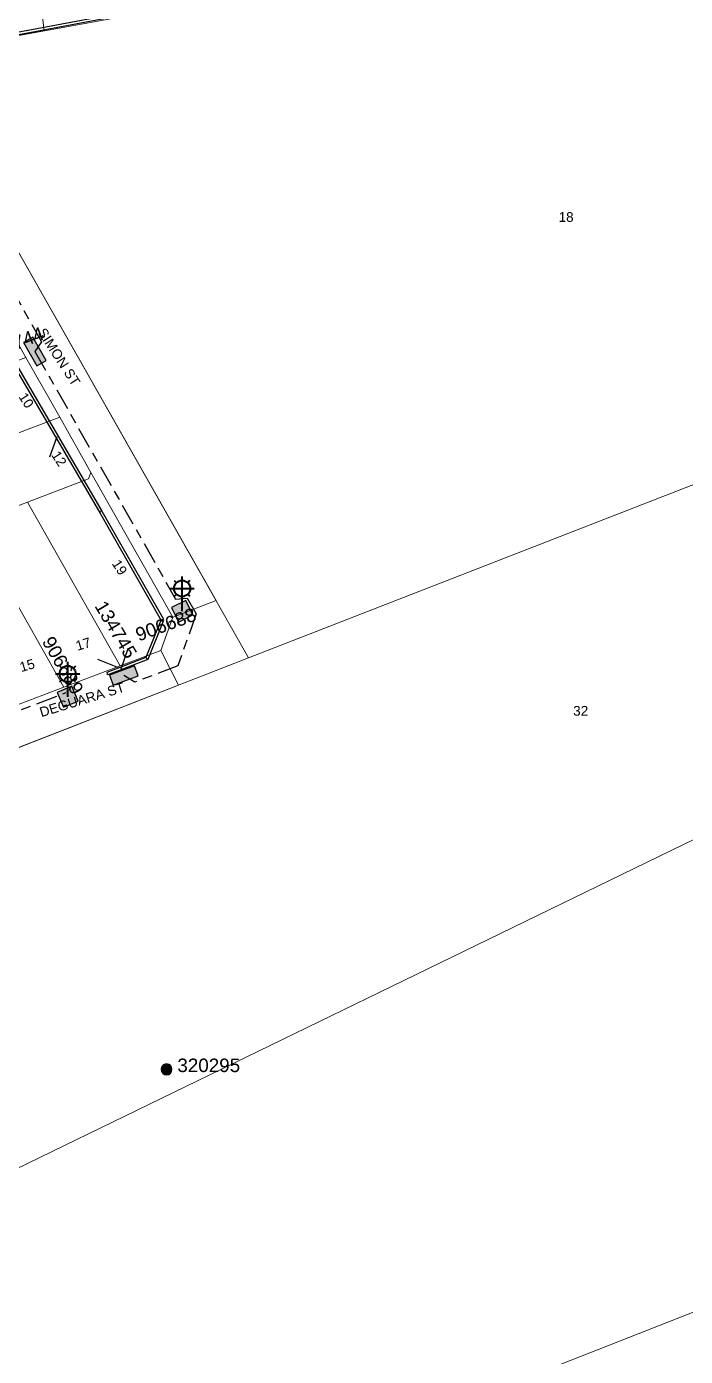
# Model space of a CAD drawing. Header units: metres. Extents: x 303431 to 305438, y 6269401 to 6270518.
# Drawn here: x 304196.4 to 304318.7, y 6269670.9 to 6269917.6 of the extents above; entities that cross this region are included whole.
import ezdxf
from ezdxf.enums import TextEntityAlignment as Align

# ---------------------------------------------------------------- set-up
doc = ezdxf.new("R2010")
doc.units = ezdxf.units.M
doc.linetypes.add('Cable Exist UG', pattern=[8.2, 4, -1.2, 1.8, -1.2])
doc.layers.get('0').update_dxf_attribs({"color": 6})
doc.layers.add('Cadastre Land Parcels_SP_EXT', color=9, linetype='Continuous', lineweight=5)
doc.layers.add('Cadastre Roads_SP_EXT', color=9, linetype='Continuous', lineweight=5)
for name, color, linetype in [('Duct_SP_EXT', 7, 'Continuous'), ('Equip_SP_SL_EXT', 7, 'Continuous'), ('Mains_LV_EXT', 7, 'Continuous'), ('SupportsOH_SP_TR_HV_LV_SL_EXT', 7, 'Continuous'), ('SupportsUG_SP_LV_EXT', 7, 'Continuous'), ('SupportsUG_SP_LV_SL_EXT', 7, 'Continuous'), ('Trench_SP_EXT', 7, 'Continuous')]:
    doc.layers.add(name, color=color, linetype=linetype)
doc.styles.add('COLUMN_LABEL', font='arial.ttf')
doc.styles.add('iecARIAL', font='arial.ttf', dxfattribs={"height": 2})
doc.styles.add('POLE_LABEL', font='arial.ttf')
doc.styles.get("Standard").update_dxf_attribs({"font": 'arial.ttf'})

# ---------------------------------------------------------------- blocks, each defined once
blk = doc.blocks.new('COLUMN_EXT')
blk.add_hatch(color=256).paths.add_polyline_path([(-1.49, 1.48), (-1.49, -1.49), (1.48, -1.49), (1.48, 1.48)])
blk.add_lwpolyline([(-1.49, -1.49), (1.48, -1.49), (1.48, 1.48), (-1.49, 1.48)], close=True)
for tag, height, style, flags, p in [('ASSET_NUM', 2.5, 'COLUMN_LABEL', 8, (2, 2)), ('STRUCTURE_PLANT_NUMBER', 0.2, 'POLE_LABEL', 9, (1.81, 0.03)), ('STREET_CODE', 0.2, 'COLUMN_LABEL', 9, (1.81, -0.2))]:
    blk.add_attdef(tag, text='', height=height, dxfattribs=dict(style=style, flags=flags)).set_placement(p, align=Align.MIDDLE_LEFT)
at = {"flags": 1}
blk.add_attdef('Z', (1.81, -2.35), '', height=0.2, dxfattribs=at)
at = {"flags": 9}
for tag, p in [('COLUMN_TYPE', (1.81, -0.4)), ('OWNED_BY', (1.81, -0.6)), ('STATE', (1.81, -0.8)), ('USAGE', (1.81, -1)), ('STREETNAME', (1.81, -1.6)), ('SUBURB', (1.81, -1.8)), ('LEGEND', (1.81, -1.2)), ('LOCATION', (1.81, -1.4)), ('NOTES', (1.81, -2))]:
    blk.add_attdef(tag, text='', height=0.2, dxfattribs=at).set_placement(p, align=Align.MIDDLE_LEFT)
blk = doc.blocks.new('PILLAR_EXT')
blk.add_hatch(color=256).paths.add_polyline_path([(-2.475, 0.99), (-2.475, -0.99), (2.475, -0.99), (2.475, 0.99)])
blk.add_lwpolyline([(-2.475, -0.99), (2.475, -0.99), (2.475, 0.99), (-2.475, 0.99)], close=True)
at = {"style": 'iecARIAL', "flags": 8}
blk.add_attdef('ASSET_NUM', (1.5, 3.5), '', height=2.5, dxfattribs=at)
for tag, p, flags in [('OWNED_BY', (0, -0.2), 9), ('STATE', (0, -0.4), 9), ('SUPPORT_TYPE', (0, -0.6), 9), ('STREETNAME', (0, -1.8), 9), ('SUBURB', (0, -2), 1), ('USAGE', (0, -0.8), 9), ('LEGEND', (0, -1), 9), ('LOCATION', (0, -1.2), 9), ('NOTES', (0, -1.4), 9), ('PARENT', (0, -1.6), 9)]:
    blk.add_attdef(tag, p, '', height=0.2, dxfattribs=dict(flags=flags))
blk = doc.blocks.new('SL_LANTERN_EXT')
at = {"lineweight": 40}
for p, q in [((-1.46, 5.68), (-1.06, 5.28)), ((0, 1.97), (0, 6.47)), ((1.46, 5.68), (1.06, 5.28)), ((-2.25, 4.22), (2.25, 4.22)), ((-1.46, 2.76), (-1.06, 3.16)), ((0, 0), (0, 2.72)), ((1.46, 2.76), (1.06, 3.16))]:
    blk.add_line(p, q, dxfattribs=at)
blk.add_circle((0, 4.22), 1.5, dxfattribs=at)
at = {"style": 'iecARIAL', "flags": 9}
blk.add_attdef('ASSET_NUM', (1.5, 1.5), '', height=2.5, dxfattribs=at)
for tag, p, height, flags in [('OPERATING_VOLTAGE', (0.98, -1.65), 0.2, 9), ('ORIENTATION', (0.98, -1.85), 0.2, 9), ('OWNED_BY', (0.98, -2.05), 0.2, 9), ('STATE', (0.98, -2.25), 0.2, 9), ('CONSTRUCTED_VOLTAGE', (0.98, -0.65), 0.2, 9), ('CONTROL_TYPE', (0.98, -0.85), 0.2, 9), ('LANTERN_PURPOSE', (0.98, -1.05), 0.2, 9), ('LANTERN_TYPE', (0.98, -1.25), 0.2, 9), ('NO_PHASES', (0.98, -1.45), 0.2, 9), ('USAGE', (0.98, -2.45), 0.2, 9), ('CEXIST', (0.98, -2.65), 0.2, 9), ('LNUMBER', (2.18, -3.25), 2.5, 8), ('CNEW', (0.98, -2.85), 0.2, 9), ('CNUMBER', (0.98, -3.05), 0.2, 9), ('CREMOVE', (0.98, -3.25), 0.2, 9), ('CREPLACE', (0.98, -3.45), 0.2, 9), ('LKINGHEIGHT', (0.98, -3.65), 0.2, 9), ('LBRACKET', (0.98, -3.85), 0.2, 9), ('LBRACKETVOCAB', (0.98, -4.05), 0.2, 9), ('LCATEGORY', (0.98, -4.25), 0.2, 9), ('LCHARGE1', (0.98, -4.45), 0.2, 9), ('LCHARGE1PERCENT', (0.98, -4.65), 0.2, 9), ('LCHARGE2', (0.98, -4.85), 0.2, 9), ('LCHARGE2PERCENT', (0.98, -5.05), 0.2, 9), ('LCHARGE3', (0.98, -5.25), 0.2, 9), ('LCHARGE3PERCENT', (0.98, -5.45), 0.2, 9), ('LEXIST', (0.98, -5.65), 0.2, 9), ('LLAMP', (0.98, -5.85), 0.2, 9), ('LLAMPVOCAB', (0.98, -6.05), 0.2, 9), ('LMAST', (0.98, -6.25), 0.2, 9), ('LMASTVOCAB', (0.98, -6.45), 0.2, 9), ('LNEW', (0.98, -6.65), 0.2, 9), ('LANTNUMBER', (0.98, -6.85), 0.2, 9), ('LOUTREACH', (0.98, -7.25), 0.2, 9), ('LOUTREACHVOCAB', (0.98, -7.45), 0.2, 9), ('STREETNAME', (0.98, -9.25), 0.2, 9), ('SUBURB', (0.98, -9.45), 0.2, 1), ('LRATECODE', (0.98, -7.65), 0.2, 9), ('LREMOVE', (0.98, -7.85), 0.2, 9), ('LREPLACE', (0.98, -8.05), 0.2, 9), ('LTYPE', (0.98, -8.25), 0.2, 9), ('LTYPEVOCAB', (0.98, -8.45), 0.2, 9), ('LEGEND', (0.98, -8.65), 0.2, 9), ('LOCATION', (0.98, -8.85), 0.2, 9), ('NOTES', (0.98, -9.05), 0.2, 9)]:
    blk.add_attdef(tag, p, '', height=height, dxfattribs=dict(flags=flags))
blk = doc.blocks.new('POLE_EXT')
blk.add_hatch(color=256).paths.add_polyline_path([(-1, 0, 1), (1, 0, 1)])
blk.add_lwpolyline([(-1, 0, 1), (1, 0, 1)], format="xyb", close=True)
for tag, height, flags, p in [('pNumber', 2.5, 8, (-17.84, 2.07)), ('OWNED_BY', 0.2, 9, (1.35, -0.4)), ('SPECIAL_USE', 0.2, 9, (1.35, -0.8)), ('STATE', 0.2, 9, (1.35, -1)), ('cLV', 0.2, 9, (1.35, -1.4)), ('hDepth', 0.2, 9, (1.35, -1.6)), ('hDia', 0.2, 9, (1.35, -1.8)), ('cHV', 0.2, 9, (1.35, -2)), ('PARENT', 0.2, 9, (1.35, -0.6)), ('USAGE', 0.2, 9, (1.35, -1.2)), ('LBRACKET', 0.2, 9, (1.35, -2.2)), ('LExisting', 0.2, 9, (1.35, -2.4)), ('cLinedev', 0.2, 9, (1.35, -3.4)), ('pExisting', 0.2, 9, (1.35, -3.8)), ('pFooting', 0.2, 9, (1.35, -4.4)), ('pNew', 0.2, 9, (1.35, -4.6)), ('pRelocate', 0.2, 9, (1.35, -5)), ('LANTNUMBER', 0.2, 9, (1.35, -2.6)), ('LOther', 0.2, 9, (1.35, -2.8)), ('LRemove', 0.2, 9, (1.35, -3)), ('LEGEND', 0.2, 9, (1.35, -3.2)), ('LOCATION', 0.2, 9, (1.35, -3.6)), ('PFNUMBER', 0.2, 9, (1.35, -4)), ('NEWPFNUMBER', 0.2, 9, (1.35, -4.2)), ('pRemove', 0.2, 9, (1.35, -5.2)), ('pReplace', 0.2, 9, (1.35, -5.4)), ('pStay', 0.2, 9, (1.35, -5.6)), ('pType', 0.2, 9, (1.35, -5.8)), ('cspan', 0.2, 9, (1.35, -6)), ('STREETNAME', 0.2, 9, (1.35, -6.2)), ('SUBURB', 0.2, 9, (1.35, -6.4)), ('OPERATED_BY', 0.2, 9, (1.36, -7.01)), ('NOTES', 0.2, 9, (1.35, -6.6)), ('MAINTAINED_BY', 0.2, 9, (1.36, -6.81))]:
    blk.add_attdef(tag, text='', height=height, dxfattribs=dict(flags=flags)).set_placement(p, align=Align.MIDDLE_LEFT)
at = {"style": 'POLE_LABEL'}
for tag, height, flags, p in [('ASSET_NUM', 2.5, 8, (2, 2)), ('STRUCTURE_PLANT_NUMBER', 0.2, 9, (1.35, 0.03)), ('STREET_CODE', 0.2, 9, (1.35, -0.2))]:
    blk.add_attdef(tag, text='', height=height, dxfattribs=dict(at, flags=flags)).set_placement(p, align=Align.MIDDLE_LEFT)
at = {"flags": 1}
blk.add_attdef('Z', (1.35, -7.33), '', height=0.2, dxfattribs=at)

msp = doc.modelspace()

# ---------------------------------------------------------------- linework, layer by layer
at = {"layer": 'Cadastre Land Parcels_SP_EXT', "linetype": 'Continuous'}
for points in [[(304237.641, 6269800.45797), (304407.48396, 6269866.55002), (304361.25703, 6269946.17199), (304174.24698, 6269912.14503), (304237.641, 6269800.45797)], [(304237.641, 6269800.45797), (304407.48396, 6269866.55002), (304361.25703, 6269946.17199), (304174.24698, 6269912.14503), (304237.641, 6269800.45797)], [(304431.63401, 6269824.992), (304407.48396, 6269866.55002), (304237.641, 6269800.45797), (304101.632, 6269747.45796), (304140.32496, 6269679.30501), (304376.70499, 6269794.21497), (304389.62902, 6269815.065), (304431.63401, 6269824.992)], [(304431.63401, 6269824.992), (304407.48396, 6269866.55002), (304237.641, 6269800.45797), (304101.632, 6269747.45796), (304140.32496, 6269679.30501), (304376.70499, 6269794.21497), (304389.62902, 6269815.065), (304431.63401, 6269824.992)], [(304202.59574, 6269845.09244), (304196.30311, 6269856.19797), (304168.14328, 6269845.5122), (304174.43266, 6269834.40861), (304202.59574, 6269845.09244)], [(304202.59574, 6269845.09244), (304196.30311, 6269856.19797), (304168.14328, 6269845.5122), (304174.43266, 6269834.40861), (304202.59574, 6269845.09244)], [(304186.17559, 6269825.37386), (304196.59107, 6269829.32551), (304207.94464, 6269833.63146), (304208.38992, 6269834.86485), (304202.59574, 6269845.09244), (304174.43266, 6269834.40861), (304180.72194, 6269823.306), (304186.17559, 6269825.37386)], [(304186.17559, 6269825.37386), (304196.59107, 6269829.32551), (304207.94464, 6269833.63146), (304208.38992, 6269834.86485), (304202.59574, 6269845.09244), (304174.43266, 6269834.40861), (304180.72194, 6269823.306), (304186.17559, 6269825.37386)], [(304221.38144, 6269801.82059), (304223.61184, 6269807.99857), (304208.38992, 6269834.86485), (304207.94464, 6269833.63146), (304196.59107, 6269829.32551), (304213.79208, 6269798.9413), (304221.38144, 6269801.82059)], [(304221.38144, 6269801.82059), (304223.61184, 6269807.99857), (304208.38992, 6269834.86485), (304207.94464, 6269833.63146), (304196.59107, 6269829.32551), (304213.79208, 6269798.9413), (304221.38144, 6269801.82059)], [(304213.79208, 6269798.9413), (304196.59107, 6269829.32551), (304186.17559, 6269825.37386), (304203.37652, 6269794.99168), (304213.79208, 6269798.9413)], [(304213.79208, 6269798.9413), (304196.59107, 6269829.32551), (304186.17559, 6269825.37386), (304203.37652, 6269794.99168), (304213.79208, 6269798.9413)], [(304458.43801, 6269778.70801), (304431.63401, 6269824.992), (304389.62902, 6269815.065), (304376.70499, 6269794.21497), (304140.32496, 6269679.30501), (304142.739, 6269675.05303), (304176.17298, 6269622.50997), (304479.84304, 6269741.80599), (304458.43801, 6269778.70801)], [(304458.43801, 6269778.70801), (304431.63401, 6269824.992), (304389.62902, 6269815.065), (304376.70499, 6269794.21497), (304140.32496, 6269679.30501), (304142.739, 6269675.05303), (304176.17298, 6269622.50997), (304479.84304, 6269741.80599), (304458.43801, 6269778.70801)], [(304203.37652, 6269794.99168), (304186.17559, 6269825.37386), (304180.72194, 6269823.306), (304175.76003, 6269821.42425), (304192.96095, 6269791.04207), (304203.37652, 6269794.99168)], [(304203.37652, 6269794.99168), (304186.17559, 6269825.37386), (304180.72194, 6269823.306), (304175.76003, 6269821.42425), (304192.96095, 6269791.04207), (304203.37652, 6269794.99168)]]:
    msp.add_lwpolyline(points, close=True, dxfattribs=at)
at = {"layer": 'Cadastre Roads_SP_EXT', "linetype": 'Continuous'}
for points in [[(304199.73298, 6269916.78271), (304197.33919, 6269936.30225), (304178.61943, 6269932.90972), (304170.86018, 6269931.50372), (304174.24671, 6269912.1448), (304199.73298, 6269916.78271)], [(304231.60067, 6269811.09892), (304174.24671, 6269912.1448), (304160.27559, 6269909.60619), (304167.63994, 6269906.78923), (304176.42274, 6269891.2861), (304183.21663, 6269879.29383), (304190.01123, 6269867.3035), (304196.3031, 6269856.1979), (304202.59577, 6269845.09239), (304208.38995, 6269834.86482), (304223.61183, 6269807.99859), (304231.60067, 6269811.09892)], [(304224.62805, 6269795.38677), (304221.3814, 6269801.82064), (304213.79205, 6269798.94125), (304203.37657, 6269794.99169), (304192.96099, 6269791.04204), (304182.54462, 6269787.09247), (304174.47357, 6269784.03118), (304177.23692, 6269776.92009), (304224.62805, 6269795.38677)]]:
    msp.add_lwpolyline(points, close=True, dxfattribs=at)
at = {"layer": 'Duct_SP_EXT'}
for p, q in [((304216.62, 6269920.5604), (304157.49864, 6269909.52056)), ((304216.70811, 6269920.08855), (304157.58675, 6269909.04872)), ((304193.7002, 6269855.31196), (304209.98329, 6269827.44843)), ((304194.11462, 6269855.55415), (304210.39772, 6269827.69062)), ((304209.98267, 6269827.4495), (304210.19051, 6269827.56953)), ((304209.98329, 6269827.44843), (304209.98267, 6269827.4495)), ((304209.98267, 6269827.4495), (304221.43017, 6269807.38957)), ((304209.98329, 6269827.44843), (304210.19051, 6269827.56953)), ((304210.39772, 6269827.69062), (304210.19051, 6269827.56953)), ((304210.39834, 6269827.68955), (304210.19051, 6269827.56953)), ((304210.39772, 6269827.69062), (304210.39834, 6269827.68955)), ((304210.39834, 6269827.68955), (304221.84706, 6269807.62748)), ((304221.40083, 6269807.56299), (304218.59463, 6269800.54307)), ((304221.84654, 6269807.38481), (304218.96281, 6269800.17096)), ((304221.40083, 6269807.56299), (304221.62368, 6269807.4739)), ((304221.43017, 6269807.38957), (304221.63862, 6269807.50853)), ((304221.84654, 6269807.38481), (304221.62368, 6269807.4739)), ((304221.84706, 6269807.62748), (304221.63862, 6269807.50853)), ((304218.59463, 6269800.54307), (304211.32008, 6269797.72439)), ((304218.96281, 6269800.17096), (304211.4935, 6269797.27681)), ((304218.59463, 6269800.54307), (304218.77872, 6269800.35701)), ((304218.96281, 6269800.17096), (304218.77872, 6269800.35701)), ((304211.32008, 6269797.72439), (304211.40679, 6269797.5006)), ((304211.4935, 6269797.27681), (304211.40679, 6269797.5006))]:
    msp.add_line(p, q, dxfattribs=at)
at = {"layer": 'Mains_LV_EXT', "linetype": 'Cable Exist UG'}
for points in [[(304184.90306, 6269880.31123), (304190.52895, 6269870.39142), (304192.63537, 6269870.67412), (304192.63537, 6269870.67412), (304193.37093, 6269869.3966), (304199.22789, 6269859.10175), (304197.9769, 6269857.2812)], [(304184.90306, 6269880.31123), (304190.52895, 6269870.39142), (304192.63537, 6269870.67412), (304192.63537, 6269870.67412), (304193.37093, 6269869.3966), (304199.22789, 6269859.10175), (304197.9769, 6269857.2812)], [(304197.9769, 6269857.2812), (304224.09858, 6269811.36178), (304226.23586, 6269811.50901), (304226.23586, 6269811.50901), (304227.94038, 6269808.59871), (304224.51257, 6269798.99763), (304216.55561, 6269795.93978), (304214.50042, 6269797.18918)], [(304197.9769, 6269857.2812), (304224.09858, 6269811.36178), (304226.23586, 6269811.50901), (304226.23586, 6269811.50901), (304227.94038, 6269808.59871), (304224.51257, 6269798.99763), (304216.55561, 6269795.93978), (304214.50042, 6269797.18918)]]:
    msp.add_lwpolyline(points, dxfattribs=at)
at = {"layer": 'Trench_SP_EXT', "linetype": 'Cable Exist UG'}
for points in [[(304202.07067, 6269841.46412), (304200.65708, 6269837.53289)], [(304209.63013, 6269800.2209), (304214.00428, 6269798.4176), (304215.52808, 6269802.83408)], [(304182.98836, 6269786.10275), (304203.8083, 6269794.00796)]]:
    msp.add_lwpolyline(points, dxfattribs=at)

# ---------------------------------------------------------------- block references
at = {"layer": 'Equip_SP_SL_EXT'}
for p in [(304225.30647, 6269809.09241), (304225.3065, 6269809.0924), (304204.07372, 6269793.24392), (304204.07376, 6269793.24388)]:
    msp.add_blockref('SL_LANTERN_EXT', p, dxfattribs=at)
at = {"layer": 'SupportsOH_SP_TR_HV_LV_SL_EXT'}
ref = msp.add_blockref('POLE_EXT', (304222.42203, 6269724.11296), dxfattribs=at)
ref.add_attrib('ASSET_NUM', '320295', dxfattribs={"layer": '0', "height": 2.5, "style": 'POLE_LABEL'}).set_placement((304224.42203, 6269724.86296), align=Align.MIDDLE_LEFT)
at = {"layer": 'SupportsUG_SP_LV_EXT'}
ref = msp.add_blockref('PILLAR_EXT', (304197.97693, 6269857.28119), dxfattribs=dict(at, rotation=299.8386001079829))
ref.add_attrib('ASSET_NUM', '134744', dxfattribs={"layer": '0', "height": 2.5, "rotation": 20.8174468, "style": 'iecARIAL'}).set_placement((304199.47693, 6269860.78119), align=Align.MIDDLE_RIGHT)
ref = msp.add_blockref('PILLAR_EXT', (304197.97694, 6269857.2812), dxfattribs=dict(at, rotation=299.8386001079829))
ref.add_attrib('ASSET_NUM', '134744', dxfattribs={"layer": '0', "height": 2.5, "rotation": 20.8174468, "style": 'iecARIAL'}).set_placement((304199.47694, 6269860.7812), align=Align.MIDDLE_RIGHT)
ref = msp.add_blockref('PILLAR_EXT', (304214.50038, 6269797.18915), dxfattribs=dict(at, rotation=20.29069804166134))
ref.add_attrib('ASSET_NUM', '134745', dxfattribs={"layer": '0', "height": 2.5, "rotation": 300.6310242, "style": 'iecARIAL'}).set_placement((304216.00038, 6269800.68915), align=Align.MIDDLE_RIGHT)
ref = msp.add_blockref('PILLAR_EXT', (304214.50038, 6269797.18914), dxfattribs=dict(at, rotation=20.29069804166134))
ref.add_attrib('ASSET_NUM', '134745', dxfattribs={"layer": '0', "height": 2.5, "rotation": 300.6310242, "style": 'iecARIAL'}).set_placement((304216.00038, 6269800.68914), align=Align.MIDDLE_RIGHT)
at = {"layer": 'SupportsUG_SP_LV_SL_EXT'}
ref = msp.add_blockref('COLUMN_EXT', (304225.30648, 6269809.09242), dxfattribs=dict(at, rotation=116.2478615050542))
ref.add_attrib('ASSET_NUM', '906688', dxfattribs={"layer": '0', "height": 2.5, "rotation": 20.2521374, "style": 'COLUMN_LABEL'}).set_placement((304227.30648, 6269809.84242), align=Align.TOP_RIGHT)
ref = msp.add_blockref('COLUMN_EXT', (304225.30652, 6269809.0924), dxfattribs=dict(at, rotation=116.2478615050542))
ref.add_attrib('ASSET_NUM', '906688', dxfattribs={"layer": '0', "height": 2.5, "rotation": 20.2521374, "style": 'COLUMN_LABEL'}).set_placement((304227.30652, 6269809.8424), align=Align.TOP_RIGHT)
ref = msp.add_blockref('COLUMN_EXT', (304204.07372, 6269793.24389), dxfattribs=dict(at, rotation=22.55428428649295))
ref.add_attrib('ASSET_NUM', '906689', dxfattribs={"layer": '0', "height": 2.5, "rotation": 299.6260145, "style": 'COLUMN_LABEL'}).set_placement((304206.07372, 6269793.99389), align=Align.MIDDLE_RIGHT)
ref = msp.add_blockref('COLUMN_EXT', (304204.07373, 6269793.24392), dxfattribs=dict(at, rotation=22.55428428649295))
ref.add_attrib('ASSET_NUM', '906689', dxfattribs={"layer": '0', "height": 2.5, "rotation": 299.6260145, "style": 'COLUMN_LABEL'}).set_placement((304206.07373, 6269793.99392), align=Align.MIDDLE_RIGHT)

# ---------------------------------------------------------------- texts
at = {"layer": 'Cadastre Land Parcels_SP_EXT'}
for s, p in [('18', (304295.15727, 6269881.33123)), ('32', (304297.86431, 6269789.7204))]:
    msp.add_text(s, height=1.8, dxfattribs=at).set_placement(p)
for s, rotation, p in [('10', 302.8581081, (304194.8723, 6269848.90856)), ('12', 302.8533738, (304200.95964, 6269838.08772)), ('19', 302.8561843, (304212.19836, 6269817.93765)), ('17', 16.5709308, (304205.87688, 6269801.74849)), ('15', 16.5709308, (304195.46135, 6269797.79891))]:
    msp.add_text(s, height=1.8, rotation=rotation, dxfattribs=at).set_placement(p)
at = {"layer": 'Cadastre Roads_SP_EXT'}
for s, rotation, p in [('SIMON ST', 302.8545288, (304198.40896, 6269860.88498)), ('DEGUARA ST', 17.0231676, (304199.18935, 6269789.4375))]:
    msp.add_text(s, height=1.8, rotation=rotation, dxfattribs=at).set_placement(p)

doc.saveas('drawing.dxf')
